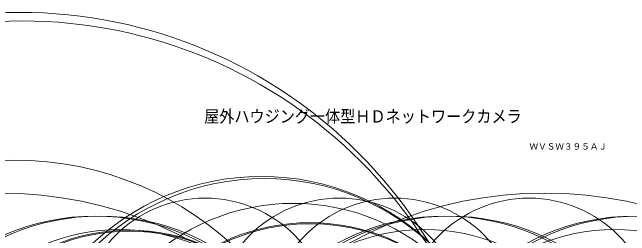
# Model space of a CAD drawing. Units: millimetres, scale not verified. Extents: x -194 to 142, y -217 to 140.
# Drawn here: x -81.2 to 65.8, y 86.4 to 139.6 of the extents above; entities that cross this region are included whole.
import ezdxf
from ezdxf.enums import TextEntityAlignment as Align

# ---------------------------------------------------------------- set-up
doc = ezdxf.new("R2010")
doc.units = ezdxf.units.MM
doc.header["$LTSCALE"] = 0.125
doc.layers.add('0-2_MOJI1', color=7, linetype='Continuous')
doc.layers.add('0-3_TOUROKU', color=7, linetype='Continuous')
doc.layers.add('0-4_GAIKEI', color=7, linetype='Continuous', lineweight=18)
doc.styles.add('ＭＳ ゴシック', font='')
doc.styles.get('ＭＳ ゴシック').set_extended_font_data('MS Gothic')

msp = doc.modelspace()

# ---------------------------------------------------------------- linework, layer by layer
at = {"layer": '0-4_GAIKEI', "color": 1}
for centre, radius in [((-79.5598, 25.4012), 114.2277), ((-78.995, 23.336), 114.2494), ((-21.8265, 41.8424), 58.6938), ((-21.2046, 41.9413), 58.0807), ((-84.1595, -0.0237), 96.6018), ((45.5898, -0.0237), 96.6019), ((-35.25, 65.2958), 30.0769), ((-14.2485, 43.1056), 51.0284), ((-3.3198, 65.2957), 30.0767), ((9.8867, 65.2958), 30.0769), ((41.8169, 65.2957), 30.0767), ((-61.4592, 37.1782), 53.9237), ((-60.3985, 37.1782), 53.9237), ((21.8288, 37.1782), 53.9237), ((22.8895, 37.1782), 53.9237), ((66.9655, 37.1782), 53.9237), ((68.0262, 37.1782), 53.9237), ((-55.5847, 40.992), 46.8844), ((17.015, 40.992), 46.8843), ((62.1517, 40.992), 46.8843)]:
    msp.add_circle(centre, radius, dxfattribs=at)
at = {"layer": '0-4_GAIKEI'}
for centre, radius in [((-80.7953, 27.2716), 77.1793), ((-10.3311, 41.1457), 48.3877), ((-10.2351, 40.9007), 48.388), ((-53.3714, 41.3573), 46.3838), ((-53.2676, 41.1195), 46.3834)]:
    msp.add_circle(centre, radius, dxfattribs=at)

# ---------------------------------------------------------------- texts
at = {"layer": '0-2_MOJI1', "style": 'ＭＳ ゴシック', "width": 0.9}
msp.add_text('屋外ハウジング一体型ＨＤネットワークカメラ', height=2.933, dxfattribs=at).set_placement((-35.5, 112.5), align=Align.BOTTOM_LEFT)
at = {"layer": '0-3_TOUROKU', "style": 'ＭＳ ゴシック'}
msp.add_text('ＷＶＳＷ３９５ＡＪ', height=1.466, dxfattribs=at).set_placement((41.9667, 106.5), align=Align.BOTTOM_LEFT)

doc.saveas('drawing.dxf')
